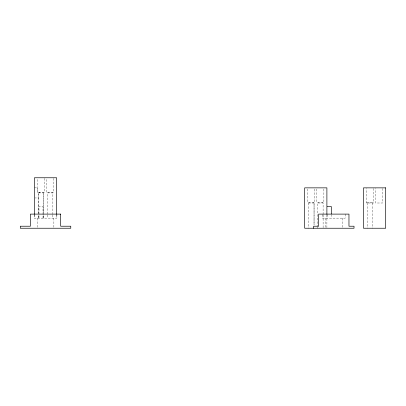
<?xml version="1.0" encoding="UTF-8"?>
<svg xmlns="http://www.w3.org/2000/svg" width="406" height="406" viewBox="0 0 406 406"><rect width="100%" height="100%" fill="white"/><g stroke="black" fill="none" stroke-linecap="round" stroke-linejoin="round"><path stroke-width="0.3" stroke-dasharray="2.03 1.52" d="M38.413 192.906L38.408 197.955L35.002 197.955M34.434 187.861L37.611 187.861L37.611 192.403M43.767 192.906L43.767 214.358L43.797 192.906L38.194 192.906L38.189 214.358L38.215 197.955M366.527 202.498L373.581 202.498M308.453 203L314.046 203L314.026 225.081M382.67 188.491L382.67 203L375.611 203L375.606 188.491M373.586 188.491L373.586 203L366.527 203L366.522 188.491M372.83 203L372.83 228.233M372.074 202.498L372.074 203M368.034 202.498L368.034 203M367.278 203L367.278 228.233M345.181 214.104L345.181 218.139L322.465 218.139L322.465 214.104M342.151 218.139L342.151 228.233M331.301 214.475L331.301 218.139M327.261 214.475L327.261 218.139M326.896 214.987L326.896 227.604M325.495 218.139L325.495 228.233M323.866 189.079L323.866 202.498L316.807 202.498L316.802 189.079M323.11 214.358L323.11 203L317.563 203L317.558 226.345M323.11 214.987L323.11 228.233M322.354 202.498L322.354 203M318.314 202.498L318.314 203M317.558 226.974L317.558 228.233M314.782 189.079L314.782 202.498L307.723 202.498L307.718 189.079M314.051 203L314.051 225.081M313.27 202.498L313.27 203M309.23 202.498L309.23 203M308.474 203L308.448 228.233M56.891 214.104L56.891 218.139L34.18 218.139L34.18 214.104M56.637 214.987L56.637 218.139M53.861 218.139L53.861 228.233M53.612 178.376L53.612 192.403L46.553 192.403L46.543 178.376M52.856 214.358L52.856 192.906L47.309 192.906L47.304 214.358M52.856 214.987L52.856 218.139M52.095 192.403L52.095 192.906M48.06 192.403L48.06 192.906M47.304 214.987L47.304 218.139M44.528 178.376L44.528 192.403L37.469 192.403L37.459 178.376M43.011 192.403L43.011 192.906M43.011 218.139L43.011 206.532L38.976 206.532L38.976 218.139M38.976 192.403L38.976 192.906M37.21 218.139L37.21 228.233M34.434 214.987L34.434 218.139M39.291 192.403L39.245 192.906L39.245 192.403M43.797 218.139L43.797 214.987L43.767 218.139M38.215 218.139L38.215 214.987L38.189 218.139"/><path stroke-width="0.61" d="M327.266 206.532L331.296 206.532L331.301 213.866M326.896 214.358L326.896 187.861L304.688 187.861L304.688 228.233L354.012 228.233L354.012 226.218L348.967 226.218L348.967 214.104L318.685 214.104L318.685 226.218L313.635 226.218L313.635 228.233M56.637 214.358L56.637 177.767L34.434 177.767L34.434 214.358M385.7 187.861L363.492 187.861L363.492 228.233L385.7 228.233L385.7 187.861M60.677 214.104L30.394 214.104L30.394 226.218L20.3 226.218L20.3 228.233L70.771 228.233L70.771 226.218L60.677 226.218L60.677 214.104"/></g></svg>
